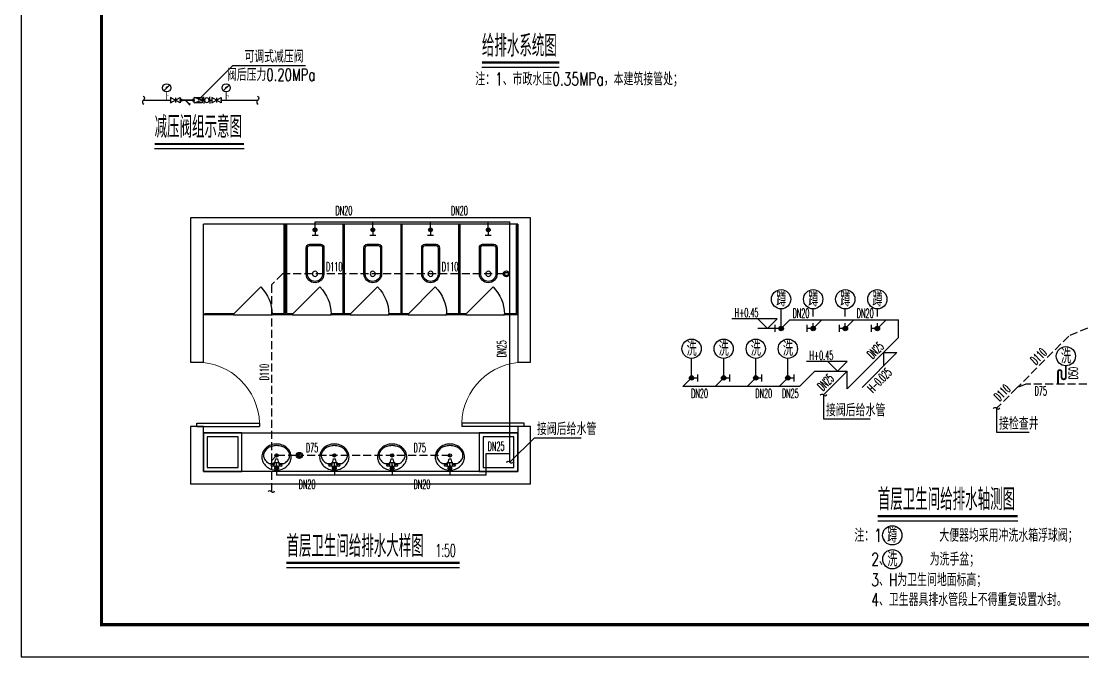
# Model space of a CAD drawing. Extents: x -620248 to 571765, y -684907 to -323071.
# Drawn here: x -346505 to -329964, y -416910 to -407009 of the extents above; entities that cross this region are included whole.
import ezdxf

# ---------------------------------------------------------------- set-up
doc = ezdxf.new("R2010")
doc.units = 0
doc.header["$LTSCALE"] = 1000
doc.header["$MEASUREMENT"] = 0
doc.linetypes.add('DASH', pattern=[0.35, 0.25, -0.1])
for name, color, linetype in [('2', 2, 'Continuous'), ('9', 9, 'Continuous'), ('DIM_ELEV', 3, 'Continuous'), ('DIM_SYMB', 3, 'Continuous'), ('EQUIP_地漏', 7, 'Continuous'), ('EQUIP_污水', 7, 'Continuous'), ('K+T', 252, 'Continuous'), ('PIPE-污水', 5, 'DASH'), ('PIPE-给水', 1, 'Continuous'), ('PUB_TITLE', 4, 'Continuous'), ('S', 2, 'Continuous'), ('STAIR', 2, 'Continuous'), ('TWT_LEAD', 3, 'Continuous'), ('TWT_TEXT', 7, 'Continuous'), ('VALVE_消防', 7, 'Continuous'), ('VALVE_给水', 7, 'Continuous'), ('WALL', 7, 'Continuous'), ('WINDOW', 4, 'Continuous')]:
    doc.layers.add(name, color=color, linetype=linetype)
doc.styles.add('_TCH_DIM', font='SIMPLEX.shx', dxfattribs={"width": 0.8, "bigfont": 'GBCBIG.shx'})
doc.styles.add('天正', font='SIMPLEX.shx', dxfattribs={"width": 0.7, "bigfont": 'HZTXT.shx'})

# ---------------------------------------------------------------- blocks, each defined once
blk = doc.blocks.new('A$C58C370F3')
at = {"layer": 'K+T'}
for points in [[(465, 138), (59, 138, 0.388189), (0, 88), (0, -88, 0.388189), (59, -138), (465, -138, 0.97895)], [(465, 118), (58, 118, 0.382017), (20, 86), (20, -86, 0.382017), (58, -118), (465, -118, 0.977255)]]:
    blk.add_lwpolyline(points, format="xyb", close=True, dxfattribs=at)
blk.add_circle((462, 0), 40, dxfattribs=at)
blk = doc.blocks.new('$DorLib2D$00000114')
at = {"color": 0}
blk.add_line((0.5, 0), (-0.207, 0.707), dxfattribs=at)
blk.add_arc((0.5, 0), 1, 135, 180, dxfattribs=at)
blk = doc.blocks.new('A$C03CD7C06')
at = {"layer": 'K+T'}
for p, q in [((-350, 1410), (-460, 1410)), ((-460, 1410), (-460, 0)), ((-440, 1390), (-350, 1390)), ((-440, 1390), (-440, 0)), ((-350, 1410), (250, 1410)), ((-350, 1390), (-350, 1410)), ((460, 1410), (250, 1410)), ((250, 1410), (250, 1390)), ((250, 1390), (440, 1390)), ((440, 1390), (440, 0)), ((460, 1410), (460, 0)), ((-440, 0), (-460, 0)), ((460, 0), (440, 0))]:
    blk.add_line(p, q, dxfattribs=at)
at = {"layer": 'K+T', "xscale": 600, "yscale": 600, "zscale": -600, "rotation": 180}
blk.add_blockref('$DorLib2D$00000114', (-50, 1400), dxfattribs=at)
at = {"layer": 'K+T', "rotation": 90}
blk.add_blockref('A$C58C370F3', (0, 310), dxfattribs=at)
blk = doc.blocks.new('$DorLib2D$00000001')
for p, q in [((0.45, 0.975), (0.5, 0.975)), ((0.45, 0), (0.45, 0.975)), ((0.5, 0), (0.5, 0.975)), ((0.5, 0), (0.45, 0))]:
    blk.add_line(p, q)
at = {"lineweight": 13}
blk.add_arc((0.475, 0), 0.975, 91.4693, 180, dxfattribs=at)
blk = doc.blocks.new('$lvtry$00000179')
at = {"color": 0, "linetype": 'ByBlock'}
for p, q in [((-32, -102), (-92, -102)), ((-13, -178), (-40, -70)), ((35, -64), (-35, -64)), ((40, -70), (13, -178)), ((92, -102), (32, -102)), ((13, -178), (-13, -178))]:
    blk.add_line(p, q, dxfattribs=at)
blk.add_lwpolyline([(0, -406, 0.088425), (89, -391, 0.093738), (162, -347, 0.102376), (212, -280, 0.10945), (229, -203, 0.109452), (212, -127, 0.102376), (162, -60, 0.093738), (89, -16, 0.088423), (0, 0, 0.088427), (-89, -16, 0.093738), (-162, -60, 0.102376), (-212, -127, 0.109452), (-229, -203, 0.109451), (-212, -280, 0.102376), (-162, -347, 0.093738), (-89, -391, 0.088425)], format="xyb", close=True, dxfattribs=at)
for centre, radius in [((-64, -76), 20.4), ((-64, -76), 15.4), ((63, -76), 20.4), ((63, -76), 15.4), ((0, -229), 25.4)]:
    blk.add_circle(centre, radius, dxfattribs=at)
for centre, radius, start, end in [((-45, -252), 164, 126.8699, 151.0888), ((-18, -288), 210, 123.9045, 126.8699), ((-92, -178), 76.2, 90, 123.9045), ((-35, -68), 5, 90, 194.0362), ((35, -68), 5, 345.9638, 90), ((92, -178), 76.2, 57.7402, 90), ((45, -252), 164, 28.9112, 57.7402), ((-88, -229), 116, 151.0888, 180), ((-88, -229), 116, 180, 208.9112), ((-45, -205), 164, 208.9112, 233.1301), ((45, -205), 164, 306.8699, 331.0888), ((88, -229), 116, 0, 28.9112), ((88, -229), 116, 331.0888, 0), ((-18, -169), 210, 233.1301, 252.7421), ((0, -111), 270, 252.7421, 270), ((0, -111), 270, 270, 287.2579), ((18, -169), 210, 287.2579, 306.8699)]:
    blk.add_arc(centre, radius, start, end, dxfattribs=at)
at = {"color": 0}
for p in [(0, -76), (0, -229)]:
    blk.add_point(p, dxfattribs=at)
blk = doc.blocks.new('A$C3E7D3103')
at = {"layer": 'K+T'}
for p, q in [((1460, 2660), (1460, 4050)), ((220, 2660), (670, 2660)), ((670, 2660), (670, 2640)), ((1270, 2640), (1270, 2660)), ((1270, 2660), (1460, 2660)), ((670, 2640), (200, 2640)), ((670, 2640), (1270, 2640)), ((1480, 2640), (1270, 2640)), ((200, 800), (5100, 800))]:
    blk.add_line(p, q, dxfattribs=at)
for points in [[(200, 800), (200, 200), (800, 200), (800, 800), (200, 800)], [(4500, 800), (4500, 200), (5100, 200), (5100, 800), (4500, 800)]]:
    blk.add_lwpolyline(points, dxfattribs=at)
for points in [[(260, 740), (260, 260), (740, 260), (740, 740)], [(4560, 740), (4560, 260), (5040, 260), (5040, 740)]]:
    blk.add_lwpolyline(points, close=True, dxfattribs=at)
at = {"layer": 'WALL'}
for p, q in [((5300, 4150), (0, 4150)), ((0, 4150), (0, 1900)), ((5300, 1900), (5300, 4150)), ((5100, 4050), (200, 4050)), ((200, 1900), (200, 4050)), ((5100, 4050), (5100, 1900)), ((0, 1900), (200, 1900)), ((5100, 1900), (5300, 1900)), ((200, 900), (0, 900)), ((0, 900), (0, 0)), ((200, 200), (200, 900)), ((5300, 900), (5100, 900)), ((5100, 900), (5100, 200)), ((5300, 0), (5300, 900)), ((5100, 200), (200, 200)), ((5300, 0), (0, 0))]:
    blk.add_line(p, q, dxfattribs=at)
at = {"xscale": -1, "rotation": 180}
for p in [(1940, 4050), (2840, 4050), (3740, 4050), (4640, 4050)]:
    blk.add_blockref('A$C03CD7C06', p, dxfattribs=at)
at = {"layer": 'K+T', "xscale": -600, "yscale": 600, "zscale": -600}
blk.add_blockref('$DorLib2D$00000114', (970, 2650), dxfattribs=at)
at = {"layer": 'K+T', "rotation": 180}
for p in [(1341, 220), (2241, 220), (3141, 220), (4041, 220)]:
    blk.add_blockref('$lvtry$00000179', p, dxfattribs=at)
at = {"layer": 'WINDOW', "xscale": -1000, "zscale": -1000, "rotation": 90}
for p, yscale in [((100, 1400), -1000), ((5200, 1400), 1000)]:
    blk.add_blockref('$DorLib2D$00000001', p, dxfattribs=dict(at, yscale=yscale))
blk = doc.blocks.new('$TWTSYS$00000247')
at = {"elevation": 0}
blk.add_lwpolyline([(7, -101, -0.575183), (0, 0, 0.604745), (-11, 101, 16.924828)], format="xyb", dxfattribs=at)
blk = doc.blocks.new('A$C17493E92')
at = {"layer": '2', "const_width": 28.2}
blk.add_lwpolyline([(14, 285), (14, 109, 1.048718), (81, 112), (81, 192, -1), (136, 192), (136, 0)], format="xyb", dxfattribs=at)
blk = doc.blocks.new('$TwtSys$00000136')
at = {"elevation": 0}
blk.add_lwpolyline([(-51, 45), (51, 45), (51, -49), (-51, -49)], close=True, dxfattribs=at)
blk.add_circle((0, 0, 0), 93.8)
blk = doc.blocks.new('$TwtSys$00000141')
for p, q in [((-94, 8), (-10, 92)), ((-94, 8), (-10, 92)), ((-87, -35), (35, 87)), ((-87, -35), (35, 87)), ((-66, -66), (66, 66)), ((-66, -66), (66, 66)), ((-32, -87), (88, 33)), ((-32, -87), (88, 33)), ((11, -92), (92, -11)), ((11, -92), (92, -11))]:
    blk.add_line(p, q)
blk.add_circle((0, 0), 94)
blk.add_circle((0, 0), 94)
blk = doc.blocks.new('$VALVE$00000497')
for p, q in [((78, 138), (-78, 138)), ((0, 50), (0, 138))]:
    blk.add_line(p, q)
at = {"const_width": 49.6}
blk.add_lwpolyline([(25, 0, 1), (-25, 0, 1)], format="xyb", close=True, dxfattribs=at)
blk.add_circle((0, 0), 50)
blk = doc.blocks.new('$VALVE$00000301')
for points in [[(-125, 72), (125, 0), (-125, -72)], [(-125, 72), (-125, -72), (125, -72), (125, 72), (-125, 72)]]:
    blk.add_lwpolyline(points)
for p in [(-125, 0), (125, 0)]:
    blk.add_point(p)
blk = doc.blocks.new('$VALVE$00000447')
for p, q in [((-82, 0), (-82, 90)), ((-82, 0), (-82, -90)), ((82, 0), (82, 90)), ((82, 0), (82, -90))]:
    blk.add_line(p, q)
blk.add_circle((0, 0), 60.1)
for p in [(-82, 0), (82, 0)]:
    blk.add_point(p)
blk = doc.blocks.new('$VALVE$00000296')
for points in [[(-125, 72), (-125, -72), (125, 72), (125, -72), (-125, 72)], [(0, 60), (0, -64)]]:
    blk.add_lwpolyline(points)
for p in [(-125, 0), (125, 0)]:
    blk.add_point(p)
blk = doc.blocks.new('$VALVE$00000597')
blk.add_line((-93, 357), (93, 543))
blk.add_lwpolyline([(93, 543, 0, 50, 0), (-31, 456, 50, 50, 0)], format="xyseb")
for points, const_width in [([(0, 300), (0, 0)], 30), ([(0, 182), (75, 182), (75, 107)], 7.5)]:
    blk.add_lwpolyline(points, dxfattribs=dict(const_width=const_width))
blk.add_circle((0, 450), 150)
blk = doc.blocks.new('$VALVE$00000501')
for p, q in [((-175, 32), (-175, -32)), ((175, 32), (175, -32)), ((96, -77), (50, -123))]:
    blk.add_line(p, q)
at = {"const_width": 35}
for points in [[(-175, 0), (175, 0)], [(-52, 0), (73, -100)]]:
    blk.add_lwpolyline(points, dxfattribs=at)
for p in [(-175, -2), (175, -2)]:
    blk.add_point(p)

msp = doc.modelspace()

# ---------------------------------------------------------------- linework, layer by layer
at = {"layer": 'DIM_ELEV', "color": 0}
for p, q in [((-334725.9, -411645.4), (-335432.8, -411645.4)), ((-334875.9, -411795.4), (-335025.9, -411645.4)), ((-334875.9, -411795.4), (-334725.9, -411645.4)), ((-334664.6, -411795.4), (-335025.9, -411795.4)), ((-332859.4, -412170.8), (-333402.7, -412714.1)), ((-333071.6, -412170.8), (-332859.4, -412170.8)), ((-333071.6, -412170.8), (-333071.6, -412382.9)), ((-333635.8, -412312.5), (-334267.1, -412312.5)), ((-333785.8, -412462.5), (-333935.8, -412312.5)), ((-333785.8, -412462.5), (-333635.8, -412312.5))]:
    msp.add_line(p, q, dxfattribs=at)
at = {"layer": 'DIM_SYMB', "const_width": 35}
for points in [[(-339326.1, -407652.5), (-338121.2, -407652.5)], [(-344426.4, -408921.2), (-343030.9, -408921.2)], [(-333158.1, -414719.9), (-330976.2, -414719.9)], [(-342371.6, -415446.8), (-339674.7, -415446.8)]]:
    msp.add_lwpolyline(points, dxfattribs=at)
at = {"layer": 'DIM_SYMB'}
for points in [[(-339326.1, -407722.5), (-338121.2, -407722.5)], [(-344426.4, -408991.2), (-343030.9, -408991.2)], [(-333158.1, -414789.9), (-330976.2, -414789.9)], [(-342371.6, -415516.8), (-339674.7, -415516.8)]]:
    msp.add_lwpolyline(points, dxfattribs=at)
at = {"layer": 'PIPE-污水', "linetype": 'DASH', "ltscale": 0.5}
for p, q in [((-342435.3, -410944.1), (-342607.3, -411116.2)), ((-338991.5, -410944.1), (-342435.3, -410944.1)), ((-342607.3, -411116.2), (-342607.3, -413855.4)), ((-329888.7, -411791.8), (-330182.5, -411913.5)), ((-330182.5, -411913.5), (-330989.6, -412720.6)), ((-330849.9, -412662.7), (-330989.6, -412720.6)), ((-328149.9, -412662.7), (-330849.9, -412662.7)), ((-330989.6, -412720.6), (-331307.1, -413038.1)), ((-342525.5, -413773.5), (-342607.3, -413855.4)), ((-342219.8, -413773.5), (-342525.5, -413773.5)), ((-339825.5, -413773.5), (-342125.8, -413773.5)), ((-342607.3, -413855.4), (-342607.3, -414333))]:
    msp.add_line(p, q, dxfattribs=at)
at = {"layer": 'PIPE-给水', "linetype": 'Continuous', "ltscale": 0.5}
for p, q in [((-344600.1, -408238.6), (-344177.5, -408238.6)), ((-344027.5, -408238.6), (-344006.7, -408238.6)), ((-343831.7, -408238.6), (-343808.3, -408238.6)), ((-343683.5, -408238.6), (-343661.6, -408238.6)), ((-343563.4, -408238.6), (-343536.9, -408238.6)), ((-343386.9, -408238.6), (-342819.1, -408238.6)), ((-341926.8, -410258.5), (-341926.8, -410134.6)), ((-341926.8, -410134.6), (-341026.8, -410134.6)), ((-341026.8, -410258.5), (-341026.8, -410134.6)), ((-341026.8, -410134.6), (-340126.8, -410134.6)), ((-340126.8, -410258.5), (-340126.8, -410134.6)), ((-340126.8, -410134.6), (-339226.8, -410134.6)), ((-339226.8, -410258.5), (-339226.8, -410134.6)), ((-339226.8, -410134.6), (-338888.9, -410134.6)), ((-338888.9, -413744.3), (-338888.9, -410134.6)), ((-334664.6, -411795.4), (-334664.6, -411490.4)), ((-334164.6, -411610.4), (-334164.6, -411490.4)), ((-333664.6, -411610.4), (-333664.6, -411490.4)), ((-333164.6, -411610.4), (-333164.6, -411490.4)), ((-334529.6, -411660.4), (-334664.6, -411795.4)), ((-334529.6, -411660.4), (-334029.6, -411660.4)), ((-334029.6, -411660.4), (-334164.6, -411795.4)), ((-334029.6, -411660.4), (-333529.6, -411660.4)), ((-333529.6, -411660.4), (-333664.6, -411795.4)), ((-333529.6, -411660.4), (-333029.6, -411660.4)), ((-333029.6, -411660.4), (-333164.6, -411795.4)), ((-333029.6, -411660.4), (-332834.4, -411660.4)), ((-332834.4, -411933.6), (-332834.4, -411660.4)), ((-334164.6, -411795.4), (-334164.6, -411710.4)), ((-333664.6, -411795.4), (-333664.6, -411710.4)), ((-333164.6, -411795.4), (-333164.6, -411710.4)), ((-333636.5, -412735.7), (-332834.4, -411933.6)), ((-336059.2, -412565.8), (-336059.2, -412260.8)), ((-335559.2, -412565.8), (-335559.2, -412260.8)), ((-335059.2, -412565.8), (-335059.2, -412260.8)), ((-334559.2, -412565.8), (-334559.2, -412260.8)), ((-334376.9, -412700.8), (-334138.5, -412462.5)), ((-334138.5, -412462.5), (-333636.5, -412462.5)), ((-334004.8, -412830.8), (-333636.5, -412462.5)), ((-333636.5, -412735.7), (-333636.5, -412462.5)), ((-336194.2, -412700.8), (-336059.2, -412565.8)), ((-335694.2, -412700.8), (-335559.2, -412565.8)), ((-335194.2, -412700.8), (-335059.2, -412565.8)), ((-334694.2, -412700.8), (-334559.2, -412565.8)), ((-335694.2, -412700.8), (-336194.2, -412700.8)), ((-335194.2, -412700.8), (-335694.2, -412700.8)), ((-334694.2, -412700.8), (-335194.2, -412700.8)), ((-334376.9, -412700.8), (-334694.2, -412700.8)), ((-339257.6, -414081.4), (-339257.6, -413744.3)), ((-339257.6, -413744.3), (-338888.9, -413744.3)), ((-338888.9, -413878.3), (-338888.9, -413744.3)), ((-342525.5, -413971.5), (-342525.5, -414081.4)), ((-341625.5, -413971.5), (-341625.5, -414081.4)), ((-340725.5, -413971.5), (-340725.5, -414081.4)), ((-339825.5, -413971.5), (-339825.5, -414081.4)), ((-341625.5, -414081.4), (-342525.5, -414081.4)), ((-340725.5, -414081.4), (-341625.5, -414081.4)), ((-339825.5, -414081.4), (-340725.5, -414081.4)), ((-339257.6, -414081.4), (-339825.5, -414081.4))]:
    msp.add_line(p, q, dxfattribs=at)
at = {"layer": 'PUB_TITLE'}
msp.add_lwpolyline([(-346504.5, -416910), (-316804.5, -416910), (-316804.5, -395910), (-346504.5, -395910)], close=True, dxfattribs=at)
at = {"layer": 'PUB_TITLE', "const_width": 50}
msp.add_lwpolyline([(-345254.5, -416410), (-317304.5, -416410), (-317304.5, -396410), (-345254.5, -396410)], close=True, dxfattribs=at)
at = {"layer": 'S'}
for centre in [(-334664.6, -411340.4), (-334164.6, -411340.4), (-333664.6, -411340.4), (-333164.6, -411340.4), (-336059.2, -412110.8), (-335559.2, -412110.8), (-335059.2, -412110.8), (-334559.2, -412110.8), (-330227.4, -412227.7), (-332932.1, -415018.7), (-332931.5, -415390.9)]:
    msp.add_circle(centre, 150, dxfattribs=at)
at = {"layer": 'TWT_LEAD'}
for p, q in [((-343745.9, -408238.6), (-343207.9, -407700.6)), ((-343207.9, -407700.6), (-342072.9, -407700.6)), ((-334004.8, -412830.8), (-334004.8, -413204.5)), ((-331307.1, -413038.1), (-331307.1, -413411.8)), ((-334004.8, -413204.5), (-333276.6, -413204.5)), ((-338888.9, -413878.1), (-338507.9, -413497.2)), ((-338507.9, -413497.2), (-337779.8, -413497.2)), ((-331307.1, -413411.8), (-330799.6, -413411.8))]:
    msp.add_line(p, q, dxfattribs=at)

# ---------------------------------------------------------------- block references
at = {"layer": '2', "xscale": -1}
msp.add_blockref('A$C17493E92', (-330213.3, -412662.7), dxfattribs=at)
at = {"layer": '9'}
msp.add_blockref('A$C3E7D3103', (-343866.8, -414222.1), dxfattribs=at)
at = {"layer": 'EQUIP_地漏', "xscale": 0.5, "yscale": 0.5, "zscale": 0.5}
msp.add_blockref('$TwtSys$00000141', (-342172.8, -413773.5), dxfattribs=at)
at = {"layer": 'EQUIP_污水', "xscale": 0.5, "yscale": 0.5, "zscale": 0.5}
msp.add_blockref('$TwtSys$00000136', (-338944.7, -410944.1), dxfattribs=at)
at = {"layer": 'STAIR'}
for p, xscale, yscale, zscale, rotation in [((-344599.9, -408238.6, 0), 0.6388199999928476, 0.6388199999928476, 0.6388199999928476, 180), ((-342819, -408238.6, 0), 0.6388199999928476, 0.6388199999928476, 0.6388199999928476, 180), ((-334004.8, -412830.7, 0), 0.511055999994278, 0.511055999994278, 0.511055999994278, 270), ((-331307, -413037.9, 0), 0.511055999994278, 0.511055999994278, 0.511055999994278, 270), ((-338888.9, -413878.1), 0.511055999994278, 0.511055999994278, 0.511055999994278, 270), ((-342607.3, -414333), 0.511055999994278, 0.511055999994278, 0.511055999994278, 270)]:
    msp.add_blockref('$TWTSYS$00000247', p, dxfattribs=dict(at, xscale=xscale, yscale=yscale, zscale=zscale, rotation=rotation))
at = {"layer": 'VALVE_消防', "xscale": 0.6, "yscale": -0.6, "zscale": 0.6}
msp.add_blockref('$VALVE$00000447', (-343612.5, -408238.6), dxfattribs=at)
at = {"layer": 'VALVE_给水'}
for name, p, xscale, yscale, zscale in [('$VALVE$00000597', (-344239.2, -408238.6), 0.425, 0.425, 0.425), ('$VALVE$00000597', (-343311.7, -408238.6), 0.425, 0.425, 0.425), ('$VALVE$00000296', (-344102.5, -408238.6), -0.6, 0.6, 0.6), ('$VALVE$00000296', (-343461.9, -408238.6), -0.6, 0.6, 0.6), ('$VALVE$00000497', (-342525.5, -413971.5), 0.6, 0.6, 0.6), ('$VALVE$00000497', (-341625.5, -413971.5), 0.6, 0.6, 0.6), ('$VALVE$00000497', (-340725.5, -413971.5), 0.6, 0.6, 0.6), ('$VALVE$00000497', (-339825.5, -413971.5), 0.6, 0.6, 0.6)]:
    msp.add_blockref(name, p, dxfattribs=dict(at, xscale=xscale, yscale=yscale, zscale=zscale))
for name, p, xscale, yscale, zscale, rotation in [('$VALVE$00000301', (-343745.9, -408238.6), -0.5, 0.6, 0.5, 180), ('$VALVE$00000501', (-343919.2, -408238.6), -0.5, -0.65, 0.5, 180), ('$VALVE$00000497', (-341926.8, -410258.5), 0.6, 0.6, 0.6, 180), ('$VALVE$00000497', (-341026.8, -410258.5), 0.6, 0.6, 0.6, 180), ('$VALVE$00000497', (-340126.8, -410258.5), 0.6, 0.6, 0.6, 180), ('$VALVE$00000497', (-339226.8, -410258.5), 0.6, 0.6, 0.6, 180), ('$VALVE$00000497', (-334664.6, -411795.4), 0.7, 0.7, 0.7, 89.99999999999999), ('$VALVE$00000497', (-334164.6, -411795.4), 0.7, 0.7, 0.7, 89.99999999999999), ('$VALVE$00000497', (-333664.6, -411795.4), 0.7, 0.7, 0.7, 89.99999999999999), ('$VALVE$00000497', (-333164.6, -411795.4), 0.7, 0.7, 0.7, 89.99999999999999), ('$VALVE$00000497', (-336059.2, -412565.8), 0.7, 0.7, 0.7, 270), ('$VALVE$00000497', (-335559.2, -412565.8), 0.7, 0.7, 0.7, 270), ('$VALVE$00000497', (-335059.2, -412565.8), 0.7, 0.7, 0.7, 270), ('$VALVE$00000497', (-334559.2, -412565.8), 0.7, 0.7, 0.7, 270)]:
    msp.add_blockref(name, p, dxfattribs=dict(at, xscale=xscale, yscale=yscale, zscale=zscale, rotation=rotation))

# ---------------------------------------------------------------- texts
at = {"layer": 'DIM_ELEV', "color": 7, "style": '天正', "width": 0.525}
for p in [(-335389, -411619.1), (-334223.3, -412286.2)]:
    msp.add_text('H+0.45', height=140, dxfattribs=at).set_placement(p)
msp.add_text('H-0.025', height=140, rotation=45, dxfattribs=at).set_placement((-333234.4, -412805.6))
at = {"layer": 'DIM_SYMB', "color": 7}
for s, height, style, width, p in [('给排水系统图', 337.59, '_TCH_DIM', 0.8, (-339326.1, -407560.1)), ('减压阀组示意图', 337.59, '_TCH_DIM', 0.8, (-344426.4, -408825.2)), ('首层卫生间给排水轴测图', 337.589, '_TCH_DIM', 0.8, (-333158.1, -414627.6)), ('首层卫生间给排水大样图', 337.589, '_TCH_DIM', 0.8, (-342371.6, -415354.5)), ('1:50', 200, '天正', 0.525, (-340049.7, -415354.5))]:
    msp.add_text(s, height=height, dxfattribs=dict(at, style=style, width=width)).set_placement(p)
at = {"layer": 'TWT_LEAD', "color": 7}
for s, height, style, width, p in [('可调式减压阀', 190, '天正', 0.7, (-343024.8, -407653.1)), ('阀后压力0.20MPa', 190, '天正', 0.7, (-343298.1, -407938.1)), ('接阀后给水管', 192.91, '_TCH_DIM', 0.8, (-333965.8, -413164.5)), ('接检查井', 192.91, '_TCH_DIM', 0.8, (-331269.5, -413371.8)), ('接阀后给水管', 192.91, '_TCH_DIM', 0.8, (-338469, -413457.2))]:
    msp.add_text(s, height=height, dxfattribs=dict(at, style=style, width=width)).set_placement(p)
at = {"layer": 'TWT_TEXT', "style": '天正'}
for s, height, width, p in [('注：1、市政水压0.35MPa，本建筑接管处；', 200, 0.7, (-339429.5, -408008.9)), ('DN20', 140.8, 0.525, (-341608.5, -410029)), ('DN20', 140.8, 0.525, (-339808.5, -410029)), ('D110', 140.8, 0.525, (-341755.4, -410903.1)), ('D110', 140.8, 0.525, (-339951.2, -410903.1)), ('蹲', 225, 0.7, (-334742.2, -411452.4)), ('蹲', 225, 0.7, (-334242.2, -411452.4)), ('蹲', 225, 0.7, (-333742.2, -411452.4)), ('蹲', 225, 0.7, (-333242.2, -411452.4)), ('DN20', 140.8, 0.525, (-334486, -411627.5)), ('DN20', 140.8, 0.525, (-333486, -411627.5)), ('洗', 225, 0.7, (-336136.8, -412222.8)), ('洗', 225, 0.7, (-335636.8, -412222.8)), ('洗', 225, 0.7, (-335136.8, -412222.8)), ('洗', 225, 0.7, (-334636.8, -412222.8)), ('洗', 225, 0.7, (-330305, -412339.7)), ('DN20', 140.8, 0.525, (-336067, -412878.4)), ('DN20', 140.8, 0.525, (-335067, -412878.4)), ('DN25', 140.8, 0.525, (-334652.1, -412878.4)), ('D75', 140.8, 0.525, (-330714.8, -412838.4)), ('D75', 140.8, 0.525, (-342069.6, -413723.6)), ('D75', 140.8, 0.525, (-340391.7, -413723.6)), ('DN25', 140.8, 0.525, (-339236.9, -413699.8)), ('DN20', 140.8, 0.525, (-342182.3, -414294.8)), ('DN20', 140.8, 0.525, (-340391.7, -414294.8)), ('注：1、       大便器均采用冲洗水箱浮球阀；', 200, 0.7, (-333522.7, -415118.4)), ('蹲', 225, 0.7, (-333012.6, -415130.7)), ('2、      为洗手盆；', 200, 0.7, (-333259.6, -415490.6)), ('洗', 225, 0.7, (-333009.1, -415502.9)), ('3、H为卫生间地面标高；', 200, 0.7, (-333259.6, -415810.5)), ('4、卫生器具排水管段上不得重复设置水封。', 200, 0.7, (-333259.6, -416119.6))]:
    msp.add_text(s, height=height, dxfattribs=dict(at, width=width)).set_placement(p)
at = {"layer": 'TWT_TEXT', "style": '天正', "width": 0.525}
for s, height, rotation, p in [('DN25', 140.8, 90, (-338946, -412242.2)), ('DN25', 140.8, 45, (-333237.3, -412278.7)), ('D110', 140.8, 45, (-330693.4, -412369.1)), ('D110', 140.8, 90, (-342646.7, -412603.5)), ('DN25', 140.8, 45, (-334014.3, -412775.2)), ('D50', 140, 90, (-330039.5, -412586.8)), ('D110', 140.8, 45, (-331261.2, -412936.8))]:
    msp.add_text(s, height=height, rotation=rotation, dxfattribs=at).set_placement(p)

doc.saveas('drawing.dxf')
